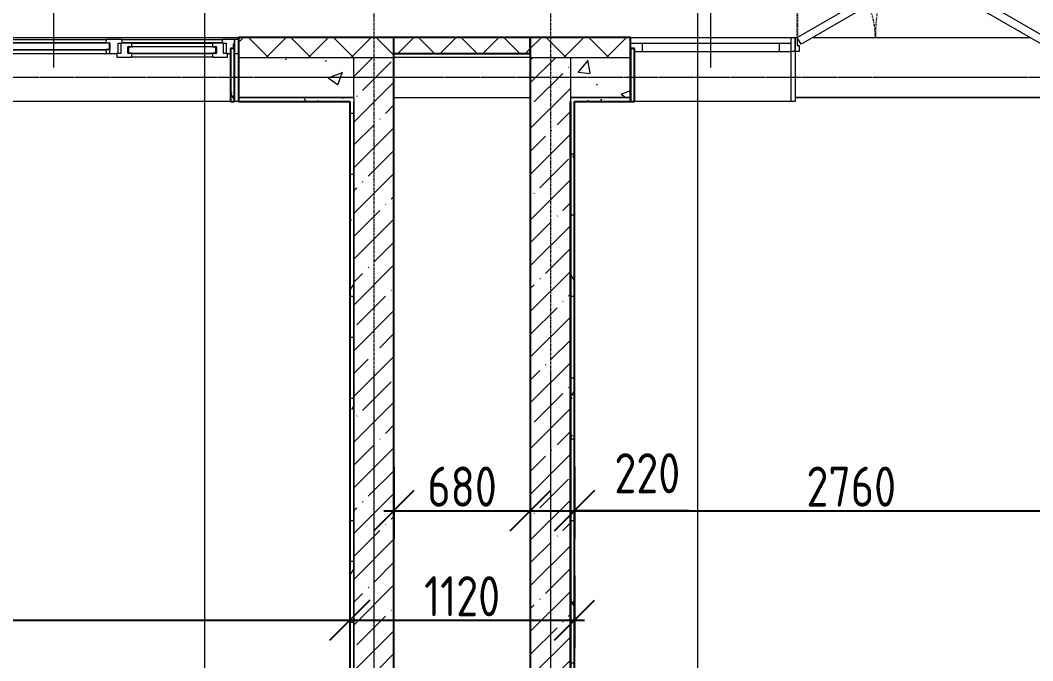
# Model space of a CAD drawing. Header units: millimetres. Extents: x -11854 to 4360091, y -19344 to 4989148.
# Drawn here: x 80060 to 85107, y 19807 to 23003 of the extents above; entities that cross this region are included whole.
import ezdxf

# ---------------------------------------------------------------- set-up
doc = ezdxf.new("R2010")
doc.units = ezdxf.units.MM
doc.linetypes.add('Линия сетки', pattern=[22.225, 12.7, -3.175, 3.175, -3.175])
doc.linetypes.add('Штрих', pattern=[6.35, 3.175, -3.175])
doc.layers.get('0').update_dxf_attribs({"color": 254})
doc.layers.get('Defpoints').update_dxf_attribs({"color": 254})
for name, color, linetype, lineweight in [('A-ANNO-DIMS', 254, 'Continuous', 9), ('A-DETL', 254, 'Continuous', 9), ('A-DOOR', 254, 'Continuous', 9), ('A-DOOR-FRAM', 254, 'Continuous', 18), ('A-FLOR', 254, 'Continuous', 9), ('A-GLAZ', 254, 'Continuous', 9), ('A-GLAZ-IDEN', 254, 'Continuous', 9), ('A-WALL', 254, 'Continuous', 9), ('S-GRID', 254, 'Continuous', 9)]:
    doc.layers.add(name, color=color, linetype=linetype, lineweight=lineweight)
doc.styles.add('ISOCPEUR', font='isocpeur.ttf', dxfattribs={"width": 0.8, "height": 200})
doc.dimstyles.new('2_0_мм_ISOCPEUR', dxfattribs={"dimscale": 304.8, "dimtxt": 199.196235, "dimasz": 0.656168, "dimexe": 0.459318, "dimexo": 0.625, "dimgap": 0.065617, "dimtad": 1, "dimdec": 0, "dimtxsty": 'ISOCPEUR', "dimblk1": 'OBLIQUE', "dimblk2": 'OBLIQUE', "dimsah": 1, "dimcen": 2.5, "dimdle": 0.164042, "dimazin": 3, "dimtfac": 1, "dimtix": 1, "dimtmove": 0, "dimatfit": 3, "dimfxl": 0.787402, "dimfxlon": 1, "dimtvp": 1, "dimarcsym": 2})
doc.dimstyles.new('2_0_мм_ISOCPEUR_1', dxfattribs={"dimscale": 304.8, "dimtxt": 199.196235, "dimasz": 0.656168, "dimexe": 0.459318, "dimexo": 0.625, "dimgap": 0.065617, "dimtad": 1, "dimdec": 0, "dimtxsty": 'ISOCPEUR', "dimblk1": 'OBLIQUE', "dimblk2": 'OBLIQUE', "dimsah": 1, "dimcen": 2.5, "dimdle": 0.164042, "dimazin": 3, "dimtfac": 1, "dimtix": 1, "dimtmove": 1, "dimatfit": 3, "dimfxl": 0.787402, "dimfxlon": 1, "dimtvp": 1, "dimarcsym": 2})
pattern_1 = [(45, (542041.67, 20914.14), (-114.04925, 114.04925), []), (45, (542155.72, 20914.14), (-114.04925, 114.04925), [201.613, -40.323, 3.353, -36.97])]
pattern_2 = [(45, (542041.67, 20914.14), (-106.066017, 106.066017), []), (135, (542041.67, 20914.14), (-106.066017, -106.066017), [])]
pattern_3 = [(50, (542041.7, 20914.14), (728.7365, -63.7558), [76.2, -838.2]), (355, (542041.7, 20914.14), (-140.9716, 764.2276), [60.96, -670.56]), (100.451, (542102.4, 20908.8), (587.77, 700.4668), [64.76, -712.36]), (46.184, (542041.7, 21117.3), (1084.3162, -168.171), [114.3, -1257.3]), (96.636, (542132, 21103.3), (949.61, 989.7098), [97.14, -1068.54]), (351.184, (542041.7, 21117.3), (949.6206, 989.7012), [91.44, -1005.84]), (21, (542143.3, 21066.54), (606.4579, -409.0606), [76.2, -838.2]), (326, (542143.3, 21066.54), (247.2083, 736.7529), [60.96, -670.56]), (71.451, (542193.8, 21032.46), (853.6683, 327.6855), [64.76, -712.36]), (37.5, (542041.67, 20914.14), (12.3547, 338.22012), [6.706, -655.726, 6.706, -674.014, -673.1]), (37.5, (542041.67, 20914.14), (12.3547, 338.22012), [-1343.152, 6.706, -666.394]), (7.5, (542041.67, 20914.14), (267.27887, 400.72213), [6.706, -381.406, 6.706, -640.486, -256.54]), (7.5, (542041.67, 20914.14), (267.27887, 400.72213), [-1035.304, 6.706, -249.834]), (327.5, (541815.1, 20914.14), (542.36333, -22.91534), [6.706, -247.294, 6.706, -785.774, -1051.56]), (327.5, (541815.1, 20914.14), (542.36333, -22.91534), [-1046.48, 6.706, -1044.854]), (317.5, (541713.5, 20914.14), (592.51696, 101.7071), [6.706, -323.494, 6.706, -519.582, -746.76]), (317.5, (541713.5, 20914.14), (592.51696, 101.7071), [-856.488, 6.706, -740.054])]
pattern_4 = [(0, (542041.67, 20914.14), (406.4, 101.6), [33.528, -271.272, 33.528, -271.272, -1625.6]), (0, (542041.67, 20914.14), (406.4, 101.6), [-609.6, 33.528, -576.072, 33.528, -271.272, -711.2]), (0, (542041.67, 20914.14), (406.4, 101.6), [-1524, 33.528, -169.672, 33.528, -474.472]), (120, (542194.07, 20964.94), (-291.18818, 301.152724), [33.528, -271.272, 33.528, -1896.872]), (120, (542194.07, 20964.94), (-291.18818, 301.152724), [-338.328, -271.272, 33.528, -576.072, -1016]), (120, (542194.07, 20964.94), (-291.18818, 301.152724), [-1219.2, 33.528, -271.272, 33.528, -677.672]), (120, (542194.07, 20964.94), (-291.18818, 301.152724), [-1557.528, -169.672, 33.528, -474.472]), (240, (542244.87, 21168.14), (-115.21182, -402.752724), [33.528, -271.272, 33.528, -1896.872]), (240, (542244.87, 21168.14), (-115.21182, -402.752724), [-338.328, -271.272, 33.528, -576.072, -1016]), (240, (542244.87, 21168.14), (-115.21182, -402.752724), [-1219.2, 33.528, -271.272, 33.528, -677.672]), (240, (542244.87, 21168.14), (-115.21182, -402.752724), [-1557.528, -169.672, 33.528, -474.472])]
pattern_5 = [(45, (542041.67, 20914.14), (-114.04925, 114.04925), []), (45, (542155.72, 20914.14), (-114.04925, 114.04925), [201.613, -40.323, 3.353, -36.97])]
pattern_6 = [(45, (542041.67, 20914.14), (-106.066017, 106.066017), []), (135, (542041.67, 20914.14), (-106.066017, -106.066017), [])]
pattern_7 = [(50, (542041.7, 20914.14), (728.7365, -63.7558), [76.2, -838.2]), (355, (542041.7, 20914.14), (-140.9716, 764.2276), [60.96, -670.56]), (100.451, (542102.4, 20908.8), (587.77, 700.4668), [64.76, -712.36]), (46.184, (542041.7, 21117.3), (1084.3162, -168.171), [114.3, -1257.3]), (96.636, (542132, 21103.3), (949.61, 989.7098), [97.14, -1068.54]), (351.184, (542041.7, 21117.3), (949.6206, 989.7012), [91.44, -1005.84]), (21, (542143.3, 21066.54), (606.4579, -409.0606), [76.2, -838.2]), (326, (542143.3, 21066.54), (247.2083, 736.7529), [60.96, -670.56]), (71.451, (542193.8, 21032.46), (853.6683, 327.6855), [64.76, -712.36]), (37.5, (542041.67, 20914.14), (12.3547, 338.22012), [6.706, -655.726, 6.706, -674.014, -673.1]), (37.5, (542041.67, 20914.14), (12.3547, 338.22012), [-1343.152, 6.706, -666.394]), (7.5, (542041.67, 20914.14), (267.27887, 400.72213), [6.706, -381.406, 6.706, -640.486, -256.54]), (7.5, (542041.67, 20914.14), (267.27887, 400.72213), [-1035.304, 6.706, -249.834]), (327.5, (541815.1, 20914.14), (542.36333, -22.91534), [6.706, -247.294, 6.706, -785.774, -1051.56]), (327.5, (541815.1, 20914.14), (542.36333, -22.91534), [-1046.48, 6.706, -1044.854]), (317.5, (541713.5, 20914.14), (592.51696, 101.7071), [6.706, -323.494, 6.706, -519.582, -746.76]), (317.5, (541713.5, 20914.14), (592.51696, 101.7071), [-856.488, 6.706, -740.054])]
pattern_8 = [(0, (542041.67, 20914.14), (406.4, 101.6), [33.528, -271.272, 33.528, -271.272, -1625.6]), (0, (542041.67, 20914.14), (406.4, 101.6), [-609.6, 33.528, -576.072, 33.528, -271.272, -711.2]), (0, (542041.67, 20914.14), (406.4, 101.6), [-1524, 33.528, -169.672, 33.528, -474.472]), (120, (542194.07, 20964.94), (-291.18818, 301.152724), [33.528, -271.272, 33.528, -1896.872]), (120, (542194.07, 20964.94), (-291.18818, 301.152724), [-338.328, -271.272, 33.528, -576.072, -1016]), (120, (542194.07, 20964.94), (-291.18818, 301.152724), [-1219.2, 33.528, -271.272, 33.528, -677.672]), (120, (542194.07, 20964.94), (-291.18818, 301.152724), [-1557.528, -169.672, 33.528, -474.472]), (240, (542244.87, 21168.14), (-115.21182, -402.752724), [33.528, -271.272, 33.528, -1896.872]), (240, (542244.87, 21168.14), (-115.21182, -402.752724), [-338.328, -271.272, 33.528, -576.072, -1016]), (240, (542244.87, 21168.14), (-115.21182, -402.752724), [-1219.2, 33.528, -271.272, 33.528, -677.672]), (240, (542244.87, 21168.14), (-115.21182, -402.752724), [-1557.528, -169.672, 33.528, -474.472])]

# ---------------------------------------------------------------- blocks, each defined once
blk = doc.blocks.new('BIMLIB_Окно_Трехстворчатое_Wintech_СФрамугойСнизу_ГОСТ30674-99 - 1800Х1800-7443937-1А')
at = {"layer": 'A-GLAZ'}
for p, q in [((877.1, 140), (964.8, 140)), ((962, 123.5), (877.1, 123.5)), ((877.1, 121.5), (916.8, 121.5)), ((877.1, 105), (914, 105)), ((1045, 140), (1025, 140)), ((1025, 140), (1025, 95)), ((877.1, 69), (914, 69)), ((916.8, 51.5), (877.1, 51.5)), ((1025, 70), (1045, 70))]:
    blk.add_line(p, q, dxfattribs=at)
at = {"layer": 'A-GLAZ', "lineweight": 18}
for p, q in [((932.5, 103), (877.1, 103)), ((916.8, 121.5), (914, 105)), ((914, 105), (914, 103)), ((914, 103), (935, 103)), ((971, 121.5), (916.8, 121.5)), ((932.5, 71), (932.5, 103)), ((935, 103), (935, 71)), ((964.8, 140), (962, 123.5)), ((962, 123.5), (962, 121.5)), ((1025, 140), (964.8, 140)), ((971, 70), (971, 121.5)), ((971, 121.5), (983, 121.5)), ((983, 121.5), (983, 70)), ((1019.5, 95), (1019.5, 117)), ((1019.5, 117), (1025, 117)), ((1025, 117), (1025, 140)), ((877.1, 71), (932.5, 71)), ((935, 71), (914, 71)), ((914, 71), (914, 69)), ((914, 69), (916.8, 51.5)), ((916.8, 51.5), (991, 51.5)), ((991, 70), (971, 70)), ((991, 51.5), (991, 70)), ((991, 70), (1005, 70))]:
    blk.add_line(p, q, dxfattribs=at)
at = {"layer": 'A-GLAZ', "lineweight": 25}
for p, q in [((935, 103), (932.5, 103)), ((932.5, 103), (932.5, 71)), ((935, 71), (935, 103)), ((932.5, 71), (935, 71))]:
    blk.add_line(p, q, dxfattribs=at)
blk = doc.blocks.new('Окно 1800х800 - ОК 800Х1800_ОК-3_1 _ВНУТРЕННИЕ ОКНА_ EI 31 _-7443790-1А')
at = {"layer": 'A-GLAZ', "lineweight": 18}
for p, q in [((-215, 120), (-275, 120)), ((-215, 80), (-215, 120)), ((525, 120), (465, 120)), ((465, 120), (465, 80)), ((-255, 80), (-215, 80)), ((465, 80), (525, 80))]:
    blk.add_line(p, q, dxfattribs=at)
at = {"layer": 'A-GLAZ'}
for p, q in [((-215, 80), (-215, 120)), ((465, 120), (-215, 120)), ((465, 120), (465, 80)), ((-215, 80), (465, 80))]:
    blk.add_line(p, q, dxfattribs=at)
blk = doc.blocks.new('Дверь_Двупольная_внутренняя ПВХ профиль - Дверной блок наружный металлический остекленный ДНМО 24х13 Л-6073768-1А')
at = {"layer": 'A-DOOR', "linetype": 'Штрих'}
for p, q in [((618, 1000), (618, 150)), ((-618, 540), (-618, 150))]:
    blk.add_line(p, q, dxfattribs=at)
at = {"layer": 'A-DOOR'}
for p, q in [((620, 1000), (618, 1000)), ((-620, 540), (-618, 540)), ((-650, 150), (-630, 150)), ((-650, 80), (-650, 150)), ((-630, 150), (-630, 80)), ((-618, 150), (-620, 150)), ((618, 150), (620, 150)), ((650, 150), (630, 150)), ((630, 150), (630, 80)), ((650, 80), (650, 150)), ((-630, 80), (-650, 80)), ((630, 80), (650, 80))]:
    blk.add_line(p, q, dxfattribs=at)
at = {"layer": 'A-DOOR', "linetype": 'Штрих', "lineweight": 18}
for p, q in [((620, 150), (620, 1000)), ((-620, 150), (-620, 540))]:
    blk.add_line(p, q, dxfattribs=at)
at = {"layer": 'A-DOOR', "lineweight": 18}
for p, q in [((-116.1, 575), (-136.1, 540.4)), ((620, 150), (-116.1, 575)), ((-136.1, 540.4), (600, 115.4)), ((-620, 150), (-282.3, 345)), ((-262.3, 310.4), (-600, 115.4)), ((-282.3, 345), (-262.3, 310.4)), ((-600, 115.4), (-620, 150)), ((600, 115.4), (620, 150))]:
    blk.add_line(p, q, dxfattribs=at)
at = {"layer": 'A-DOOR', "linetype": 'Штрих'}
for centre, radius, start, end in [((620, 150), 850, 90, 180), ((-620, 150), 390, 360, 90)]:
    blk.add_arc(centre, radius, start, end, dxfattribs=at)
at = {"layer": 'A-DOOR-FRAM'}
for p, q in [((-630, 150), (-620, 150)), ((-630, 80), (-630, 150)), ((-620, 150), (-620, 110)), ((-620, 110), (-610, 110)), ((-610, 110), (-610, 80)), ((620, 110), (610, 110)), ((610, 110), (610, 80)), ((630, 150), (620, 150)), ((620, 150), (620, 110)), ((630, 80), (630, 150)), ((-610, 80), (-630, 80)), ((610, 80), (630, 80))]:
    blk.add_line(p, q, dxfattribs=at)
blk = doc.blocks.new('_Oblique')
at = {"color": 0, "linetype": 'ByBlock', "lineweight": -2}
blk.add_line((-0.5, -0.5), (0.5, 0.5), dxfattribs=at)
blk = doc.blocks.new('*D618')
at = {"layer": 'A-ANNO-DIMS', "color": 0, "lineweight": -2, "transparency": 16777216}
for p, q in [((81922.6, 20777.2), (81922.6, 20416.2)), ((82602.6, 20777.2), (82602.6, 20416.2)), ((81872.6, 20556.2), (82652.6, 20556.2))]:
    blk.add_line(p, q, dxfattribs=at)
at = {"layer": 'Defpoints', "color": 0, "transparency": 16777216}
for p in [(81922.6, 20796.2), (82602.6, 20796.2), (82602.6, 20556.2)]:
    blk.add_point(p, dxfattribs=at)
at = {"layer": 'A-ANNO-DIMS', "color": 0, "lineweight": -2, "transparency": 16777216, "xscale": 200, "yscale": 200, "zscale": 200, "rotation": 180}
blk.add_blockref('_Oblique', (81922.6, 20556.2), dxfattribs=at)
at = {"layer": 'A-ANNO-DIMS', "color": 0, "lineweight": -2, "transparency": 16777216, "xscale": 200, "yscale": 200, "zscale": 200}
blk.add_blockref('_Oblique', (82602.6, 20556.2), dxfattribs=at)
at = {"layer": 'A-ANNO-DIMS', "color": 0, "transparency": 16777216, "insert": (82262.6, 20676.2), "char_height": 200, "width": 399.925, "attachment_point": 5, "style": 'ISOCPEUR'}
blk.add_mtext('\\A1;680', dxfattribs=at)
blk = doc.blocks.new('*D619')
at = {"layer": 'A-ANNO-DIMS', "color": 0, "lineweight": -2, "transparency": 16777216}
for p, q in [((82602.6, 20777.2), (82602.6, 20416.2)), ((82822.6, 20777.2), (82822.6, 20416.2)), ((82552.6, 20556.2), (82872.6, 20556.2)), ((83393.6, 20556.2), (82822.6, 20556.2))]:
    blk.add_line(p, q, dxfattribs=at)
at = {"layer": 'Defpoints', "color": 0, "transparency": 16777216}
for p in [(82602.6, 20796.2), (82822.6, 20796.2), (82822.6, 20556.2)]:
    blk.add_point(p, dxfattribs=at)
at = {"layer": 'A-ANNO-DIMS', "color": 0, "lineweight": -2, "transparency": 16777216, "xscale": 200, "yscale": 200, "zscale": 200, "rotation": 180}
blk.add_blockref('_Oblique', (82602.6, 20556.2), dxfattribs=at)
at = {"layer": 'A-ANNO-DIMS', "color": 0, "lineweight": -2, "transparency": 16777216, "xscale": 200, "yscale": 200, "zscale": 200}
blk.add_blockref('_Oblique', (82822.6, 20556.2), dxfattribs=at)
at = {"layer": 'A-ANNO-DIMS', "color": 0, "transparency": 16777216, "insert": (83021.6, 20842.9), "char_height": 200, "width": 399.925, "attachment_point": 1, "line_spacing_factor": 1.149209, "style": 'ISOCPEUR'}
blk.add_mtext('\\A1;220', dxfattribs=at)
blk = doc.blocks.new('*D620')
at = {"layer": 'A-ANNO-DIMS', "color": 0, "lineweight": -2, "transparency": 16777216}
for p, q in [((82822.6, 20777.2), (82822.6, 20416.2)), ((85582.6, 20777.2), (85582.6, 20416.2)), ((82772.6, 20556.2), (85632.6, 20556.2))]:
    blk.add_line(p, q, dxfattribs=at)
at = {"layer": 'Defpoints', "color": 0, "transparency": 16777216}
for p in [(82822.6, 20796.2), (85582.6, 20796.2), (85582.6, 20556.2)]:
    blk.add_point(p, dxfattribs=at)
at = {"layer": 'A-ANNO-DIMS', "color": 0, "lineweight": -2, "transparency": 16777216, "xscale": 200, "yscale": 200, "zscale": 200, "rotation": 180}
blk.add_blockref('_Oblique', (82822.6, 20556.2), dxfattribs=at)
at = {"layer": 'A-ANNO-DIMS', "color": 0, "lineweight": -2, "transparency": 16777216, "xscale": 200, "yscale": 200, "zscale": 200}
blk.add_blockref('_Oblique', (85582.6, 20556.2), dxfattribs=at)
at = {"layer": 'A-ANNO-DIMS', "color": 0, "transparency": 16777216, "insert": (84202.6, 20676.2), "char_height": 200, "width": 533.233, "attachment_point": 5, "style": 'ISOCPEUR'}
blk.add_mtext('\\A1;2760', dxfattribs=at)
blk = doc.blocks.new('BIMLIB_Окно_Трехстворчатое_Wintech_СФрамугойСнизу_ГОСТ30674-99 - 1800Х1800-7443937-1Б')
at = {"layer": 'A-GLAZ'}
for p, q in [((-775, 140), (-795, 140)), ((-775, 95), (-775, 140)), ((-714.8, 140), (-214.2, 140)), ((-217, 123.5), (-712, 123.5)), ((-666.8, 121.5), (-262.2, 121.5)), ((-664, 105), (-265, 105)), ((-135.8, 140), (385.8, 140)), ((383, 123.5), (-133, 123.5)), ((464.2, 140), (964.8, 140)), ((962, 123.5), (467, 123.5)), ((512.2, 121.5), (916.8, 121.5)), ((515, 105), (914, 105)), ((1045, 140), (1025, 140)), ((1025, 140), (1025, 95)), ((-795, 70), (-775, 70)), ((-262.2, 51.5), (-666.8, 51.5)), ((-664, 69), (-265, 69)), ((-135.8, 70), (385.8, 70)), ((-133, 87.5), (383, 87.5)), ((916.8, 51.5), (512.2, 51.5)), ((515, 69), (914, 69)), ((1025, 70), (1045, 70))]:
    blk.add_line(p, q, dxfattribs=at)
at = {"layer": 'A-GLAZ', "lineweight": 18}
for p, q in [((-775, 140), (-775, 117)), ((-714.8, 140), (-775, 140)), ((-775, 117), (-769.5, 117)), ((-769.5, 117), (-769.5, 95)), ((-733, 70), (-733, 121.5)), ((-733, 121.5), (-721, 121.5)), ((-666.8, 121.5), (-721, 121.5)), ((-721, 121.5), (-721, 70)), ((-712, 123.5), (-714.8, 140)), ((-712, 121.5), (-712, 123.5)), ((-685, 71), (-685, 103)), ((-685, 103), (-664, 103)), ((-246.5, 103), (-682.5, 103)), ((-682.5, 103), (-682.5, 71)), ((-664, 105), (-666.8, 121.5)), ((-664, 103), (-664, 105)), ((-262.2, 121.5), (-265, 105)), ((-265, 105), (-265, 103)), ((-265, 103), (-244, 103)), ((-208, 121.5), (-262.2, 121.5)), ((-246.5, 71), (-246.5, 103)), ((-244, 103), (-244, 71)), ((-214.2, 140), (-217, 123.5)), ((-217, 123.5), (-217, 121.5)), ((-135.8, 140), (-214.2, 140)), ((-208, 70), (-208, 121.5)), ((-208, 121.5), (-196, 121.5)), ((-196, 121.5), (-196, 70)), ((401.5, 121.5), (-151.5, 121.5)), ((-151.5, 121.5), (-151.5, 89.5)), ((-133, 123.5), (-135.8, 140)), ((-133, 121.5), (-133, 123.5)), ((385.8, 140), (383, 123.5)), ((383, 123.5), (383, 121.5)), ((464.2, 140), (385.8, 140)), ((401.5, 89.5), (401.5, 121.5)), ((446, 70), (446, 121.5)), ((446, 121.5), (458, 121.5)), ((512.2, 121.5), (458, 121.5)), ((458, 121.5), (458, 70)), ((467, 123.5), (464.2, 140)), ((467, 121.5), (467, 123.5)), ((494, 71), (494, 103)), ((494, 103), (515, 103)), ((932.5, 103), (496.5, 103)), ((496.5, 103), (496.5, 71)), ((515, 105), (512.2, 121.5)), ((515, 103), (515, 105)), ((916.8, 121.5), (914, 105)), ((914, 105), (914, 103)), ((914, 103), (935, 103)), ((971, 121.5), (916.8, 121.5)), ((932.5, 71), (932.5, 103)), ((935, 103), (935, 71)), ((964.8, 140), (962, 123.5)), ((962, 123.5), (962, 121.5)), ((1025, 140), (964.8, 140)), ((971, 70), (971, 121.5)), ((971, 121.5), (983, 121.5)), ((983, 121.5), (983, 70)), ((1019.5, 95), (1019.5, 117)), ((1019.5, 117), (1025, 117)), ((1025, 117), (1025, 140)), ((-755, 70), (-741, 70)), ((-741, 70), (-741, 51.5)), ((-721, 70), (-741, 70)), ((-741, 51.5), (-666.8, 51.5)), ((-664, 71), (-685, 71)), ((-682.5, 71), (-246.5, 71)), ((-666.8, 51.5), (-664, 69)), ((-664, 69), (-664, 71)), ((-244, 71), (-265, 71)), ((-265, 71), (-265, 69)), ((-265, 69), (-262.2, 51.5)), ((-262.2, 51.5), (-188, 51.5)), ((-188, 70), (-208, 70)), ((-188, 51.5), (-188, 70)), ((-188, 70), (-154, 70)), ((-133, 89.5), (-154, 89.5)), ((-154, 89.5), (-154, 70)), ((-154, 70), (-135.8, 70)), ((-151.5, 89.5), (401.5, 89.5)), ((-135.8, 70), (-133, 87.5)), ((-133, 87.5), (-133, 89.5)), ((383, 89.5), (383, 87.5)), ((404, 89.5), (383, 89.5)), ((383, 87.5), (385.8, 70)), ((385.8, 70), (404, 70)), ((404, 70), (404, 89.5)), ((404, 70), (438, 70)), ((438, 70), (438, 51.5)), ((458, 70), (438, 70)), ((438, 51.5), (512.2, 51.5)), ((515, 71), (494, 71)), ((496.5, 71), (932.5, 71)), ((512.2, 51.5), (515, 69)), ((515, 69), (515, 71)), ((935, 71), (914, 71)), ((914, 71), (914, 69)), ((914, 69), (916.8, 51.5)), ((916.8, 51.5), (991, 51.5)), ((991, 70), (971, 70)), ((991, 51.5), (991, 70)), ((991, 70), (1005, 70))]:
    blk.add_line(p, q, dxfattribs=at)
at = {"layer": 'A-GLAZ', "lineweight": 25}
for p, q in [((-685, 103), (-685, 71)), ((-682.5, 103), (-685, 103)), ((-682.5, 71), (-682.5, 103)), ((-244, 103), (-246.5, 103)), ((-246.5, 103), (-246.5, 71)), ((-244, 71), (-244, 103)), ((-151.5, 121.5), (-154, 121.5)), ((-154, 121.5), (-154, 89.5)), ((-151.5, 89.5), (-151.5, 121.5)), ((401.5, 121.5), (401.5, 89.5)), ((404, 121.5), (401.5, 121.5)), ((404, 89.5), (404, 121.5)), ((494, 103), (494, 71)), ((496.5, 103), (494, 103)), ((496.5, 71), (496.5, 103)), ((935, 103), (932.5, 103)), ((932.5, 103), (932.5, 71)), ((935, 71), (935, 103)), ((-685, 71), (-682.5, 71)), ((-246.5, 71), (-244, 71)), ((-154, 89.5), (-151.5, 89.5)), ((401.5, 89.5), (404, 89.5)), ((494, 71), (496.5, 71)), ((932.5, 71), (935, 71))]:
    blk.add_line(p, q, dxfattribs=at)
blk = doc.blocks.new('Окно 1800х800 - ОК 800Х1800_ОК-3_1 _ВНУТРЕННИЕ ОКНА_ EI 31 _-V5-1Б')
at = {"layer": 'A-GLAZ', "lineweight": 18}
for p, q in [((-215, 120), (-275, 120)), ((-215, 80), (-215, 120)), ((-255, 80), (-215, 80))]:
    blk.add_line(p, q, dxfattribs=at)
at = {"layer": 'A-GLAZ'}
for p, q in [((-215, 80), (-215, 120)), ((58.4, 120), (-215, 120)), ((-215, 80), (58.4, 80))]:
    blk.add_line(p, q, dxfattribs=at)
blk = doc.blocks.new('*D836')
at = {"layer": 'A-ANNO-DIMS', "color": 0, "lineweight": -2, "transparency": 16777216}
for p, q in [((75442.5, 20230.5), (75442.5, 19869.5)), ((81702.5, 20230.5), (81702.5, 19869.5)), ((75392.5, 20009.5), (81752.5, 20009.5))]:
    blk.add_line(p, q, dxfattribs=at)
at = {"layer": 'Defpoints', "color": 0, "transparency": 16777216}
for p in [(75442.5, 20249.5), (81702.5, 20249.5), (81702.5, 20009.5)]:
    blk.add_point(p, dxfattribs=at)
at = {"layer": 'A-ANNO-DIMS', "color": 0, "lineweight": -2, "transparency": 16777216, "xscale": 200, "yscale": 200, "zscale": 200, "rotation": 180}
blk.add_blockref('_Oblique', (75442.5, 20009.5), dxfattribs=at)
at = {"layer": 'A-ANNO-DIMS', "color": 0, "lineweight": -2, "transparency": 16777216, "xscale": 200, "yscale": 200, "zscale": 200}
blk.add_blockref('_Oblique', (81702.5, 20009.5), dxfattribs=at)
at = {"layer": 'A-ANNO-DIMS', "color": 0, "transparency": 16777216, "insert": (78572.5, 20129.5), "char_height": 200, "width": 533.233, "attachment_point": 5, "style": 'ISOCPEUR'}
blk.add_mtext('\\A1;6260', dxfattribs=at)
blk = doc.blocks.new('*D837')
at = {"layer": 'A-ANNO-DIMS', "color": 0, "lineweight": -2, "transparency": 16777216}
for p, q in [((81702.5, 20230.5), (81702.5, 19869.5)), ((82822.6, 20230.5), (82822.6, 19869.5)), ((81652.5, 20009.5), (82872.6, 20009.5))]:
    blk.add_line(p, q, dxfattribs=at)
at = {"layer": 'Defpoints', "color": 0, "transparency": 16777216}
for p in [(81702.5, 20249.5), (82822.6, 20249.5), (82822.6, 20009.5)]:
    blk.add_point(p, dxfattribs=at)
at = {"layer": 'A-ANNO-DIMS', "color": 0, "lineweight": -2, "transparency": 16777216, "xscale": 200, "yscale": 200, "zscale": 200, "rotation": 180}
blk.add_blockref('_Oblique', (81702.5, 20009.5), dxfattribs=at)
at = {"layer": 'A-ANNO-DIMS', "color": 0, "lineweight": -2, "transparency": 16777216, "xscale": 200, "yscale": 200, "zscale": 200}
blk.add_blockref('_Oblique', (82822.6, 20009.5), dxfattribs=at)
at = {"layer": 'A-ANNO-DIMS', "color": 0, "transparency": 16777216, "insert": (82262.5, 20129.5), "char_height": 200, "width": 459.684, "attachment_point": 5, "style": 'ISOCPEUR'}
blk.add_mtext('\\A1;1120', dxfattribs=at)

msp = doc.modelspace()

# ---------------------------------------------------------------- hatches: boundary and pattern name
at = {"layer": 'A-WALL'}
h = msp.add_hatch(dxfattribs=at)
h.set_pattern_fill('FP_4', color=8, style=0, pattern_type=2)
h.set_pattern_definition(pattern_6)
h.paths.add_polyline_path([(79022.6, 22817.4), (79307.6, 22817.4), (79307.6, 22917.4), (79022.6, 22917.4), (79022.6, 22834.3)])
h.paths.add_polyline_path([(81147.6, 22817.4), (81922.6, 22817.4), (81922.6, 22917.4), (81147.6, 22917.4), (81147.6, 22834.3)])
h = msp.add_hatch(dxfattribs=at)
h.set_pattern_fill('FP_5', color=8, style=0, pattern_type=2)
h.set_pattern_definition(pattern_2)
h.paths.add_polyline_path([(81147.6, 22817.4), (81922.6, 22817.4), (81922.6, 22917.4), (81147.6, 22917.4)])
h = msp.add_hatch(dxfattribs=at)
h.set_pattern_fill('FP_5', color=8, style=0, pattern_type=2)
h.set_pattern_definition(pattern_2)
h.paths.add_polyline_path([(81922.6, 22837.4), (82602.6, 22837.4), (82602.6, 22917.4), (81922.6, 22917.4)])
h = msp.add_hatch(dxfattribs=at)
h.set_pattern_fill('FP_4', color=8, style=0, pattern_type=2)
h.set_pattern_definition(pattern_6)
h.paths.add_polyline_path([(81922.6, 22837.4), (82602.6, 22837.4), (82602.6, 22917.4), (81922.6, 22917.4)])
h = msp.add_hatch(dxfattribs=at)
h.set_pattern_fill('FP_5', color=8, style=0, pattern_type=2)
h.set_pattern_definition(pattern_2)
h.paths.add_polyline_path([(82602.6, 22817.4), (83102.6, 22817.4), (83102.6, 22917.4), (82602.6, 22917.4)])
h.paths.add_polyline_path([(85202.6, 22817.4), (85502.6, 22817.4), (85502.6, 22917.4), (85202.6, 22917.4), (85202.6, 22847.4)])
h = msp.add_hatch(dxfattribs=at)
h.set_pattern_fill('FP_4', color=8, style=0, pattern_type=2)
h.set_pattern_definition(pattern_6)
h.paths.add_polyline_path([(82602.6, 22817.4), (83102.6, 22817.4), (83102.6, 22917.4), (82602.6, 22917.4), (82602.6, 22834.3)])
h = msp.add_hatch(dxfattribs=at)
h.set_pattern_fill('FP_2', color=8, style=0, pattern_type=2)
h.set_pattern_definition(pattern_7)
h.paths.add_polyline_path([(78922.6, 22617.4), (79307.6, 22617.4), (79307.6, 22817.4), (78922.6, 22817.4), (78922.6, 22767.4)])
h.paths.add_polyline_path([(81147.6, 22617.4), (81722.6, 22617.4), (81722.6, 22817.4), (81147.6, 22817.4)])
h = msp.add_hatch(dxfattribs=at)
h.set_pattern_fill('FP_5', color=8, style=0, pattern_type=2)
h.set_pattern_definition(pattern_8)
h.paths.add_polyline_path([(81127.6, 22597.4), (81127.6, 22862.4), (81107.6, 22862.4), (81107.6, 22597.4)])
h = msp.add_hatch(dxfattribs=at)
h.set_pattern_fill('FP_2', color=8, style=0, pattern_type=2)
h.set_pattern_definition(pattern_3)
h.paths.add_polyline_path([(81147.6, 22617.4), (81722.6, 22617.4), (81722.6, 22817.4), (81147.6, 22817.4), (81147.6, 22626.9)])
h = msp.add_hatch(dxfattribs=at)
h.set_pattern_fill('FP_1', color=8, style=0, pattern_type=2)
h.set_pattern_definition(pattern_1)
h.paths.add_polyline_path([(81722.6, 18267.4), (81922.6, 18267.4), (81922.6, 22817.4), (81722.6, 22817.4), (81722.6, 18467.4)])
h = msp.add_hatch(dxfattribs=at)
h.set_pattern_fill('FP_1', color=8, style=0, pattern_type=2)
h.set_pattern_definition(pattern_5)
h.paths.add_polyline_path([(81722.6, 18267.4), (81922.6, 18267.4), (81922.6, 22817.4), (81722.6, 22817.4), (81722.6, 18467.4)])
h = msp.add_hatch(dxfattribs=at)
h.set_pattern_fill('FP_1', color=8, style=0, pattern_type=2)
h.set_pattern_definition(pattern_1)
h.paths.add_polyline_path([(82602.6, 18267.4), (82802.6, 18267.4), (82802.6, 22817.4), (82602.6, 22817.4), (82602.6, 19143.2)])
h = msp.add_hatch(dxfattribs=at)
h.set_pattern_fill('FP_1', color=8, style=0, pattern_type=2)
h.set_pattern_definition(pattern_5)
h.paths.add_polyline_path([(82602.6, 18267.4), (82802.6, 18267.4), (82802.6, 22817.4), (82602.6, 22817.4), (82602.6, 18896.1)])
h = msp.add_hatch(dxfattribs=at)
h.set_pattern_fill('FP_2', color=8, style=0, pattern_type=2)
h.set_pattern_definition(pattern_3)
h.paths.add_polyline_path([(82802.6, 22617.4), (83102.6, 22617.4), (83102.6, 22817.4), (82802.6, 22817.4)])
h.paths.add_polyline_path([(85202.6, 22617.4), (85602.6, 22617.4), (85602.6, 22817.4), (85202.6, 22817.4)])
h = msp.add_hatch(dxfattribs=at)
h.set_pattern_fill('FP_2', color=8, style=0, pattern_type=2)
h.set_pattern_definition(pattern_7)
h.paths.add_polyline_path([(82802.6, 22617.4), (83102.6, 22617.4), (83102.6, 22817.4), (82802.6, 22817.4)])
h = msp.add_hatch(dxfattribs=at)
h.set_pattern_fill('FP_3', color=8, style=0, pattern_type=2)
h.set_pattern_definition(pattern_4)
h.paths.add_polyline_path([(83102.6, 22597.4), (83122.6, 22597.4), (83122.6, 22862.4), (83102.6, 22862.4)])
h = msp.add_hatch(dxfattribs=at)
h.set_pattern_fill('FP_5', color=8, style=0, pattern_type=2)
h.set_pattern_definition(pattern_8)
h.paths.add_polyline_path([(83102.6, 22597.4), (83122.6, 22597.4), (83122.6, 22862.4), (83102.6, 22862.4), (83102.6, 22834.3)])
h = msp.add_hatch(dxfattribs=at)
h.set_pattern_fill('FP_5', color=8, style=0, pattern_type=2)
h.set_pattern_definition(pattern_8)
h.paths.add_polyline_path([(81702.5, 22597.4), (81722.6, 22597.4), (81722.6, 22617.4), (81147.6, 22617.4), (81147.6, 22597.4), (81589.1, 22597.4)])
h.paths.add_polyline_path([(79307.6, 22597.4), (79307.6, 22617.4), (78942.5, 22617.4), (78942.5, 22597.4), (79248.6, 22597.4)])
h = msp.add_hatch(dxfattribs=at)
h.set_pattern_fill('FP_3', color=8, style=0, pattern_type=2)
h.set_pattern_definition(pattern_4)
h.paths.add_polyline_path([(81702.5, 22597.4), (81722.6, 22597.4), (81722.6, 22617.4), (81147.6, 22617.4), (81147.6, 22597.4), (81405.8, 22597.4)])
h = msp.add_hatch(dxfattribs=at)
h.set_pattern_fill('FP_3', color=8, style=0, pattern_type=2)
h.set_pattern_definition(pattern_4)
h.paths.add_polyline_path([(85213.4, 22597.4), (85582.6, 22597.4), (85582.6, 22617.4), (85202.6, 22617.4), (85202.6, 22597.4)])
h.paths.add_polyline_path([(83102.6, 22597.4), (83102.6, 22617.4), (82802.6, 22617.4), (82802.6, 22597.4), (82822.6, 22597.4)])
h = msp.add_hatch(dxfattribs=at)
h.set_pattern_fill('FP_5', color=8, style=0, pattern_type=2)
h.set_pattern_definition(pattern_8)
h.paths.add_polyline_path([(83102.6, 22597.4), (83102.6, 22617.4), (82802.6, 22617.4), (82802.6, 22597.4), (82822.6, 22597.4)])
h = msp.add_hatch(dxfattribs=at)
h.set_pattern_fill('FP_3', color=8, style=0, pattern_type=2)
h.set_pattern_definition(pattern_4)
h.paths.add_polyline_path([(81702.5, 18887.4), (81722.5, 18887.4), (81722.5, 22597.4), (81702.5, 22597.4), (81702.5, 18907.4)])
h = msp.add_hatch(dxfattribs=at)
h.set_pattern_fill('FP_5', color=8, style=0, pattern_type=2)
h.set_pattern_definition(pattern_8)
h.paths.add_polyline_path([(81702.5, 18887.4), (81722.5, 18887.4), (81722.5, 22597.4), (81702.5, 22597.4), (81702.5, 18896.1)])
h = msp.add_hatch(dxfattribs=at)
h.set_pattern_fill('FP_3', color=8, style=0, pattern_type=2)
h.set_pattern_definition(pattern_4)
h.paths.add_polyline_path([(82822.6, 18867.4), (82822.6, 22597.4), (82802.6, 22597.4), (82802.6, 18867.4)])
h = msp.add_hatch(dxfattribs=at)
h.set_pattern_fill('FP_5', color=8, style=0, pattern_type=2)
h.set_pattern_definition(pattern_8)
h.paths.add_polyline_path([(82822.6, 18867.4), (82822.6, 22597.4), (82802.6, 22597.4), (82802.6, 18867.4)])

# ---------------------------------------------------------------- linework, layer by layer
at = {"layer": 'A-DETL', "color": 8}
msp.add_line((83435.9, 23725.7), (83435.9, 12699.3), dxfattribs=at)
at = {"layer": 'A-DETL', "color": 8, "lineweight": 18}
msp.add_line((80979.6, 12934.7), (80979.6, 23554), dxfattribs=at)
at = {"layer": 'A-FLOR', "color": 8}
for p, q in [((82602.6, 22817.4), (81922.6, 22817.4)), ((82602.6, 22817.4), (81922.6, 22817.4)), ((81922.6, 22617.4), (82602.6, 22617.4)), ((81922.6, 22617.4), (82602.6, 22617.4)), ((83922.6, 22617.4), (85182.6, 22617.4))]:
    msp.add_line(p, q, dxfattribs=at)
at = {"layer": 'A-GLAZ-IDEN', "color": 8}
for p, q in [((80227.6, 22767.4), (80226.6, 23548.9)), ((83502.6, 22767.4), (83501.6, 23513.1))]:
    msp.add_line(p, q, dxfattribs=at)
at = {"layer": 'A-WALL', "color": 8}
for p, q in [((79307.6, 22917.4), (81147.6, 22917.4)), ((80979.6, 22917.4), (81147.6, 22917.4)), ((83102.6, 22917.4), (83902.6, 22917.4)), ((83102.6, 22917.4), (83435.9, 22917.4)), ((84012.6, 22917.4), (85092.6, 22917.4)), ((81147.6, 22817.4), (81922.6, 22817.4)), ((81147.6, 22817.4), (81922.6, 22817.4)), ((81722.6, 22817.4), (81922.6, 22817.4)), ((81722.6, 22617.4), (81722.6, 22817.4)), ((81722.6, 22817.4), (81922.6, 22817.4)), ((81722.6, 22617.4), (81722.6, 22817.4)), ((82602.6, 22817.6), (81922.6, 22817.6)), ((82602.6, 22817.6), (81922.6, 22817.6)), ((82602.6, 22817.4), (82802.6, 22817.4)), ((82602.6, 22817.4), (82802.6, 22817.4)), ((82802.6, 22817.4), (83102.6, 22817.4)), ((82802.6, 22817.4), (82802.6, 22597.4)), ((82802.6, 22817.4), (83102.6, 22817.4)), ((82802.6, 22817.4), (82802.6, 22597.4)), ((83902.6, 22597.4), (83902.6, 22847.4)), ((83922.6, 22847.4), (83922.6, 22597.4)), ((81147.6, 22617.4), (81722.6, 22617.4)), ((81722.6, 22617.4), (81147.6, 22617.4)), ((81147.6, 22617.4), (81722.6, 22617.4)), ((81722.6, 22617.4), (81147.6, 22617.4)), ((81722.6, 22617.4), (81722.6, 22617.4)), ((81722.6, 22617.4), (81722.6, 18812.4)), ((81722.6, 22617.4), (81722.6, 22617.4)), ((81722.6, 22617.4), (81722.6, 18812.4)), ((82802.6, 22617.4), (83102.6, 22617.4)), ((83102.6, 22617.4), (82802.6, 22617.4)), ((82802.6, 22617.4), (83102.6, 22617.4)), ((83102.6, 22617.4), (82802.6, 22617.4)), ((85182.6, 22617.4), (83922.6, 22617.4)), ((81107.6, 22597.4), (79347.6, 22597.4)), ((81147.6, 22597.4), (81127.6, 22597.4)), ((81722.5, 18887.4), (81722.5, 22597.4)), ((81722.5, 18887.4), (81722.5, 22597.4)), ((83922.6, 22597.4), (83122.6, 22597.4)), ((83435.9, 22597.4), (83122.6, 22597.4))]:
    msp.add_line(p, q, dxfattribs=at)
at = {"layer": 'A-WALL', "color": 8, "lineweight": 25}
for p, q in [((82602.6, 22917.4), (81147.6, 22917.4)), ((81147.6, 22917.4), (81147.6, 22617.4)), ((82602.6, 22917.4), (81147.6, 22917.4)), ((81147.6, 22917.4), (81147.6, 22617.4)), ((81922.6, 22817.4), (81922.6, 22917.4)), ((81922.6, 22817.4), (81922.6, 22917.4)), ((82602.6, 22837.4), (82602.6, 22917.4)), ((83102.6, 22917.4), (82602.6, 22917.4)), ((82602.6, 22917.4), (82602.6, 22817.4)), ((82602.6, 22837.4), (82602.6, 22917.4)), ((83102.6, 22917.4), (82602.6, 22917.4)), ((82602.6, 22917.4), (82602.6, 22817.4)), ((83102.6, 22617.4), (83102.6, 22917.4)), ((83102.6, 22617.4), (83102.6, 22917.4)), ((81107.6, 22862.4), (81107.6, 22597.4)), ((81127.6, 22862.4), (81107.6, 22862.4)), ((81127.6, 22597.4), (81127.6, 22862.4)), ((81922.6, 22837.4), (82602.6, 22837.4)), ((81922.6, 22837.4), (82602.6, 22837.4)), ((81922.6, 18267.4), (81922.6, 22817.4)), ((81922.6, 18267.4), (81922.6, 22817.4)), ((82602.6, 22817.4), (82602.6, 16417.4)), ((82602.6, 22817.4), (82602.6, 16417.4)), ((83102.6, 22862.4), (83102.6, 22597.4)), ((83122.6, 22862.4), (83102.6, 22862.4)), ((83102.6, 22862.4), (83102.6, 22597.4)), ((83122.6, 22862.4), (83102.6, 22862.4)), ((83122.6, 22597.4), (83122.6, 22862.4)), ((83122.6, 22597.4), (83122.6, 22862.4)), ((81147.6, 22617.4), (81147.6, 22597.4)), ((83102.6, 22597.4), (83102.6, 22617.4)), ((83102.6, 22597.4), (83102.6, 22617.4)), ((81107.6, 22597.4), (81127.6, 22597.4)), ((81147.6, 22597.4), (81702.5, 22597.4)), ((81147.6, 22597.4), (81702.5, 22597.4)), ((81702.5, 22597.4), (81702.5, 18907.4)), ((81702.5, 22597.4), (81702.5, 18907.4)), ((82802.6, 18867.4), (82802.6, 22597.4)), ((82802.6, 22597.4), (82802.6, 18867.4)), ((82802.6, 18867.4), (82802.6, 22597.4)), ((82802.6, 22597.4), (82802.6, 18867.4)), ((82822.6, 22597.4), (83122.6, 22597.4)), ((82822.6, 18867.4), (82822.6, 22597.4)), ((82822.6, 22597.4), (83122.6, 22597.4)), ((82822.6, 18867.4), (82822.6, 22597.4))]:
    msp.add_line(p, q, dxfattribs=at)
at = {"layer": 'S-GRID', "color": 8, "linetype": 'Линия сетки'}
for p, q in [((81822.6, 26233.7), (81822.6, -4343.8)), ((81822.6, 26233.7), (81822.6, -3168.7)), ((81822.6, 26233.7), (81822.6, -3168.7)), ((82702.6, 26233.7), (82702.6, -3730.1)), ((82702.6, 26233.7), (82702.6, -3986)), ((82702.6, 26233.7), (82702.6, -3986)), ((84219.3, 22717.4), (45556.2, 22717.4)), ((84219.3, 22717.4), (45556.2, 22717.4)), ((117662.5, 22717.4), (78806.8, 22717.4)), ((117934.2, 22717.4), (78806.8, 22717.4)), ((81822.6, 21247.1), (81822.6, -4343.8)), ((82702.6, 21247.1), (82702.6, -3730.1))]:
    msp.add_line(p, q, dxfattribs=at)

# ---------------------------------------------------------------- block references
at = {"layer": 'A-DOOR', "color": 8}
msp.add_blockref('Дверь_Двупольная_внутренняя ПВХ профиль - Дверной блок наружный металлический остекленный ДНМО 24х13 Л-6073768-1А', (84552.6, 22767.4), dxfattribs=at)
at = {"layer": 'A-GLAZ', "color": 8}
for name, p in [('BIMLIB_Окно_Трехстворчатое_Wintech_СФрамугойСнизу_ГОСТ30674-99 - 1800Х1800-7443937-1Б', (80102.6, 22767.4)), ('BIMLIB_Окно_Трехстворчатое_Wintech_СФрамугойСнизу_ГОСТ30674-99 - 1800Х1800-7443937-1А', (80102.6, 22767.4)), ('Окно 1800х800 - ОК 800Х1800_ОК-3_1 _ВНУТРЕННИЕ ОКНА_ EI 31 _-7443790-1А', (83377.6, 22767.4)), ('Окно 1800х800 - ОК 800Х1800_ОК-3_1 _ВНУТРЕННИЕ ОКНА_ EI 31 _-V5-1Б', (83377.6, 22767.4))]:
    msp.add_blockref(name, p, dxfattribs=at)

# ---------------------------------------------------------------- dimensions: what is measured, and where the dimension line sits
at = {"layer": 'A-ANNO-DIMS', "color": 8}
for base, p1, p2, dimstyle, override, picture, middle in [((82602.6, 20556.2), (81922.6, 20796.2), (82602.6, 20796.2), '2_0_мм_ISOCPEUR', {"dimfxl": 679.999764}, '*D618', (82262.6, 20676.2)), ((85582.6, 20556.2), (82822.6, 20796.2), (85582.6, 20796.2), '2_0_мм_ISOCPEUR', {"dimfxl": 2759.998286}, '*D620', (84202.6, 20676.2)), ((81702.5, 20009.5), (75442.5, 20249.5), (81702.5, 20249.5), '2_0_мм_ISOCPEUR_1', {"dimfxl": 6259.999139}, '*D836', (78572.5, 20129.5)), ((82822.6, 20009.5), (81702.5, 20249.5), (82822.6, 20249.5), '2_0_мм_ISOCPEUR_1', {"dimfxl": 1120.092501}, '*D837', (82262.5, 20129.5))]:
    dim = msp.add_linear_dim(base=base, p1=p1, p2=p2, dimstyle=dimstyle, override=override, dxfattribs=at)
    dim.commit()
    dim.dimension.update_dxf_attribs({"geometry": picture, "text_midpoint": middle})
dim = msp.add_linear_dim(base=(82822.6, 20556.2), p1=(82602.6, 20796.2), p2=(82822.6, 20796.2), dimstyle='2_0_мм_ISOCPEUR_1', override={"dimfxl": 220}, dxfattribs=at)
dim.commit()
dim.dimension.update_dxf_attribs({"geometry": '*D619', "text_midpoint": (83221.6, 20704.2), "dimtype": 160})

doc.saveas('drawing.dxf')
